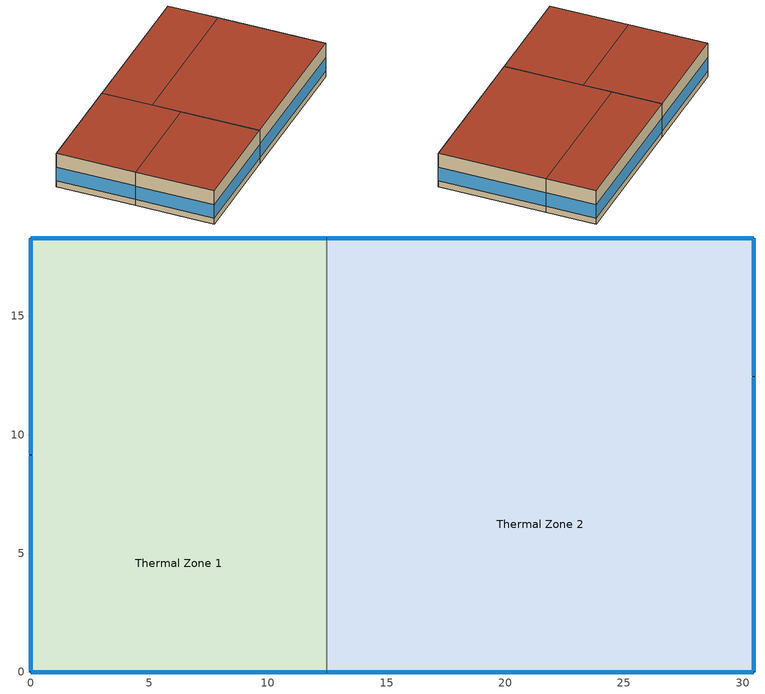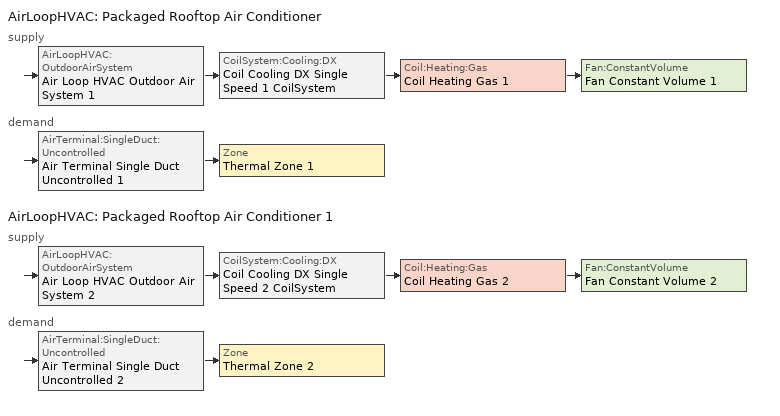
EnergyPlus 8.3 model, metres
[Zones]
Thermal Zone 1
 floor ground (ExtSlabCarpet 4in ClimateZone 1-8): 12.48,9.14 12.48,0 0,0 0,9.14 z0; 12.48,18.29 12.48,9.14 0,9.14 0,18.29 z0
 wall outside (ASHRAE 189.1-2009 ExtWall Mass ClimateZone 5): 12.48,18.29 0,18.29 0,9.14 0,0 12.48,0 z0:4.27
 wall to Thermal Zone 2 (Interior Wall): 12.48,0 12.48,9.14 12.48,12.45 12.48,18.29 z0:4.27
 window (ASHRAE 189.1-2009 ExtWindow ClimateZone 4-5): 0,18.26 0,9.17 / 0,9.12 0,0.03 z0.76:2.48; 12.45,18.29 0.03,18.29 / 0.03,0 12.45,0 z0.76:2.47
 roof outside (ASHRAE 189.1-2009 ExtRoof IEAD ClimateZone 2-5): 12.48,9.14 12.48,18.29 0,18.29 0,9.14 z4.27; 12.48,0 12.48,9.14 0,9.14 0,0 z4.27
Thermal Zone 2
 floor ground (ExtSlabCarpet 4in ClimateZone 1-8): 30.48,18.29 30.48,12.45 12.48,12.45 12.48,18.29 z0; 30.48,12.45 30.48,0 12.48,0 12.48,12.45 z0
 wall outside (ASHRAE 189.1-2009 ExtWall Mass ClimateZone 5): 12.48,0 30.48,0 30.48,12.45 30.48,18.29 12.48,18.29 z0:4.27
 window (ASHRAE 189.1-2009 ExtWindow ClimateZone 4-5): 30.48,0.03 30.48,12.42 / 12.5,0 30.45,0 / 30.45,18.29 12.5,18.29 z0.76:2.47; 30.48,12.48 30.48,18.26 z0.76:2.48
 roof outside (ASHRAE 189.1-2009 ExtRoof IEAD ClimateZone 2-5): 30.48,0 30.48,12.45 12.48,12.45 12.48,0 z4.27; 30.48,12.45 30.48,18.29 12.48,18.29 12.48,12.45 z4.27
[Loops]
AirLoopHVAC 'Packaged Rooftop Air Conditioner'
 supply: AirLoopHVAC:OutdoorAirSystem 'Air Loop HVAC Outdoor Air System 1' > CoilSystem:Cooling:DX 'Coil Cooling DX Single Speed 1 CoilSystem' > Coil:Heating:Gas 'Coil Heating Gas 1' > Fan:ConstantVolume 'Fan Constant Volume 1'
 demand: AirTerminal:SingleDuct:Uncontrolled 'Air Terminal Single Duct Uncontrolled 1' > Zone 'Thermal Zone 1'
AirLoopHVAC 'Packaged Rooftop Air Conditioner 1'
 supply: AirLoopHVAC:OutdoorAirSystem 'Air Loop HVAC Outdoor Air System 2' > CoilSystem:Cooling:DX 'Coil Cooling DX Single Speed 2 CoilSystem' > Coil:Heating:Gas 'Coil Heating Gas 2' > Fan:ConstantVolume 'Fan Constant Volume 2'
 demand: AirTerminal:SingleDuct:Uncontrolled 'Air Terminal Single Duct Uncontrolled 2' > Zone 'Thermal Zone 2'
[Building]
Building 1
[Site:Location]
Chicago Ohare Intl Ap: Latitude {deg}=41.98; Longitude {deg}=-87.92; Time Zone {hr}=-6; Elevation {m}=201
[SizingPeriod:DesignDay] Day of Month=21; Dry-Bulb Temperature Range Modifier Type=DefaultMultipliers; Barometric Pressure {Pa}=98934; Rain Indicator=No; Snow Indicator=No; Daylight Saving Time Indicator=No
Name | Month | Day Type | Maximum Dry-Bulb Temperature {C} | Daily Dry-Bulb Temperature Range {deltaC} | Humidity Condition Type | Wetbulb or DewPoint at Maximum Dry-Bulb {C} | Wind Speed {m/s} | Wind Direction {deg} | Solar Model Indicator | ASHRAE Clear Sky Optical Depth for Beam Irradiance (taub) | ASHRAE Clear Sky Optical Depth for Diffuse Irradiance (taud) | Enthalpy at Maximum Dry-Bulb {J/kg} | Sky Clearness
Chicago Ohare Intl Ap Ann Clg .4% Condns DB=>MWB | 7 | SummerDesignDay | 33.3 | 10.5 | Wetbulb | 23.7 | 5.2 | 230 | ASHRAETau | 0.455 | 2.05
Chicago Ohare Intl Ap Ann Clg .4% Condns DP=>MDB | 7 | SummerDesignDay | 28.9 | 10.5 | Dewpoint | 23.8 | 5.2 | 230 | ASHRAETau | 0.455 | 2.05
Chicago Ohare Intl Ap Ann Clg .4% Condns Enth=>MDB | 7 | SummerDesignDay | 31.4 | 10.5 | Enthalpy |  | 5.2 | 230 | ASHRAETau | 0.455 | 2.05 | 79200
Chicago Ohare Intl Ap Ann Clg .4% Condns WB=>MDB | 7 | SummerDesignDay | 31.2 | 10.5 | Wetbulb | 25.5 | 5.2 | 230 | ASHRAETau | 0.455 | 2.05
Chicago Ohare Intl Ap Ann Htg 99.6% Condns DB | 1 | WinterDesignDay | -20 | 0 | Wetbulb | -20 | 4.9 | 270 | ASHRAEClearSky |  |  |  | 0
Chicago Ohare Intl Ap Ann Htg Wind 99.6% Condns WS=>MCDB | 1 | WinterDesignDay | -3.5 | 0 | Wetbulb | -3.5 | 12.4 | 270 | ASHRAEClearSky |  |  |  | 0
Chicago Ohare Intl Ap Ann Hum_n 99.6% Condns DP=>MCDB | 1 | WinterDesignDay | -19.2 | 0 | Dewpoint | -25.7 | 4.9 | 270 | ASHRAEClearSky |  |  |  | 0
[Material] Thermal Absorptance=0.9
Name | Roughness | Thickness {m} | Conductivity {W/m-K} | Density {kg/m3} | Specific Heat {J/kg-K} | Solar Absorptance | Visible Absorptance
1/2IN Gypsum | Smooth | 0.0127 | 0.16 | 784.9 | 830 | 0.4 | 0.4
1IN Stucco | Smooth | 0.0253 | 0.6918 | 1858 | 837 | 0.92 | 0.92
8IN Concrete HW | MediumRough | 0.2033 | 1.7296 | 2243 | 837 | 0.65 | 0.65
G01a 19mm gypsum board | MediumSmooth | 0.019 | 0.16 | 800 | 1090 | 0.4 | 0.4
MAT-CC05 4 HW CONCRETE | Rough | 0.1016 | 1.311 | 2240 | 836.8 | 0.85 | 0.85
Metal Decking | MediumSmooth | 0.0015 | 45.006 | 7680 | 418.4 | 0.6 | 0.6
Roof Insulation [21] | MediumRough | 0.2105 | 0.049 | 265 | 836.8 | 0.7 | 0.7
Roof Membrane | VeryRough | 0.0095 | 0.16 | 1121.29 | 1460 | 0.7 | 0.7
Wall Insulation [40] | MediumRough | 0.0794 | 0.0432 | 91 | 837 | 0.5 | 0.5
[Material:AirGap]
F04 Wall air space resistance: Thermal Resistance {m2-K/W}=0.15
[Material:NoMass]
CP02 CARPET PAD: Roughness=Smooth; Thermal Resistance {m2-K/W}=0.1; Thermal Absorptance=0.9; Solar Absorptance=0.8; Visible Absorptance=0.8
[WindowMaterial:Glazing]
Theoretical Glass [207]: Optical Data Type=SpectralAverage; Thickness {m}=0.003; Solar Transmittance at Normal Incidence=0.3311; Front Side Solar Reflectance at Normal Incidence=0.6189; Back Side Solar Reflectance at Normal Incidence=0; Visible Transmittance at Normal Incidence=0.44; Front Side Visible Reflectance at Normal Incidence=0.51; Back Side Visible Reflectance at Normal Incidence=0; Infrared Transmittance at Normal Incidence=0; Front Side Infrared Hemispherical Emissivity=0.9; Back Side Infrared Hemispherical Emissivity=0.9; Conductivity {W/m-K}=0.0133; Dirt Correction Factor for Solar and Visible Transmittance=1; Solar Diffusing=No
[Construction]
ASHRAE 189.1-2009 ExtRoof IEAD ClimateZone 2-5: Roof Membrane, Roof Insulation [21], Metal Decking
ASHRAE 189.1-2009 ExtWall Mass ClimateZone 5: 1IN Stucco, 8IN Concrete HW, Wall Insulation [40], 1/2IN Gypsum
ASHRAE 189.1-2009 ExtWindow ClimateZone 4-5: Theoretical Glass [207]
ExtSlabCarpet 4in ClimateZone 1-8: MAT-CC05 4 HW CONCRETE, CP02 CARPET PAD
Interior Wall: G01a 19mm gypsum board, F04 Wall air space resistance, G01a 19mm gypsum board
[Zone] Part of Total Floor Area=Yes
Thermal Zone 1; Thermal Zone 2
[InternalMass] Construction=Interior Wall
Name | Zone | Surface Area {m2}
Merged Surface 17 - Surface 3 | Thermal Zone 1 | 53.2375
Merged Surface 23 - Surface 9 | Thermal Zone 2 | 76.8267
[ZoneControl:Thermostat] Control Object Type 1=ThermostatSetpoint:DualSetpoint
Name | Zone or ZoneList | Control Type Schedule | Control Name 1
Thermal Zone 1 Thermostat | Thermal Zone 1 | Thermal Zone 1 Thermostat Schedule | 189.1-2009 - Office - PrintRoom - CZ4-8 Thermostat
Thermal Zone 2 Thermostat | Thermal Zone 2 | Thermal Zone 2 Thermostat Schedule | 189.1-2009 - Office - PrintRoom - CZ4-8 Thermostat 1
[ThermostatSetpoint:DualSetpoint] Heating Setpoint Temperature Schedule=Medium Office HtgSetp; Cooling Setpoint Temperature Schedule=Medium Office ClgSetp
189.1-2009 - Office - PrintRoom - CZ4-8 Thermostat; 189.1-2009 - Office - PrintRoom - CZ4-8 Thermostat 1
[AirTerminal:SingleDuct:Uncontrolled] Availability Schedule=Always On Discrete; Maximum Air Flow Rate {m3/s}=AutoSize
Air Terminal Single Duct Uncontrolled 1; Air Terminal Single Duct Uncontrolled 2
[Zone equipment]
Thermal Zone 1: Air Terminal Single Duct Uncontrolled 1
Thermal Zone 2: Air Terminal Single Duct Uncontrolled 2
[Sizing:Zone] Zone Cooling Design Supply Air Temperature Input Method=SupplyAirTemperature; Zone Cooling Design Supply Air Temperature {C}=14; Zone Heating Design Supply Air Temperature Input Method=SupplyAirTemperature; Zone Heating Design Supply Air Temperature {C}=40; Zone Cooling Design Supply Air Humidity Ratio {kgWater/kgDryAir}=0.0085; Zone Heating Design Supply Air Humidity Ratio {kgWater/kgDryAir}=0.008; Cooling Design Air Flow Method=DesignDay; Cooling Design Air Flow Rate {m3/s}=0; Cooling Minimum Air Flow per Zone Floor Area {m3/s-m2}=0.000762; Cooling Minimum Air Flow {m3/s}=0; Cooling Minimum Air Flow Fraction=0; Heating Design Air Flow Method=DesignDay; Heating Design Air Flow Rate {m3/s}=0; Heating Maximum Air Flow per Zone Floor Area {m3/s-m2}=0.002032; Heating Maximum Air Flow {m3/s}=0.141576; Heating Maximum Air Flow Fraction=0.3
Name | Design Specification Outdoor Air Object | Design Specification Zone Air Distribution Object
Thermal Zone 1 | 189.1-2009 - Office - OpenOffice - CZ4-8 Ventilation | Thermal Zone 1 Design Spec Zone Air Dist
Thermal Zone 2 | 189.1-2009 - Office - ClosedOffice - CZ4-8 Ventilation | Thermal Zone 2 Design Spec Zone Air Dist
[DesignSpecification:ZoneAirDistribution] Zone Air Distribution Effectiveness in Cooling Mode=1; Zone Air Distribution Effectiveness in Heating Mode=1
Thermal Zone 1 Design Spec Zone Air Dist; Thermal Zone 2 Design Spec Zone Air Dist
[Controller:MechanicalVentilation] Availability Schedule=Always On Discrete; Demand Controlled Ventilation=No; System Outdoor Air Method=ZoneSum
Name | Zone Name 1 | Design Specification Outdoor Air Object Name 1 | Design Specification Zone Air Distribution Object Name 1
Controller Mechanical Ventilation 1 | Thermal Zone 1 | 189.1-2009 - Office - OpenOffice - CZ4-8 Ventilation | Thermal Zone 1 Design Spec Zone Air Dist
Controller Mechanical Ventilation 2 | Thermal Zone 2 | 189.1-2009 - Office - ClosedOffice - CZ4-8 Ventilation | Thermal Zone 2 Design Spec Zone Air Dist
[DesignSpecification:OutdoorAir] Outdoor Air Method=Sum; Outdoor Air Flow per Person {m3/s-person}=0.00943895; Outdoor Air Flow per Zone Floor Area {m3/s-m2}=0; Outdoor Air Flow per Zone {m3/s}=0; Outdoor Air Flow Air Changes per Hour {1/hr}=0
189.1-2009 - Office - OpenOffice - CZ4-8 Ventilation; 189.1-2009 - Office - ClosedOffice - CZ4-8 Ventilation
[AirLoopHVAC] Design Supply Air Flow Rate {m3/s}=AutoSize
Packaged Rooftop Air Conditioner; Packaged Rooftop Air Conditioner 1
[Sizing:System] Type of Load to Size On=Sensible; Design Outdoor Air Flow Rate {m3/s}=Autosize; Central Heating Maximum System Air Flow Ratio=1; Preheat Design Temperature {C}=7; Preheat Design Humidity Ratio {kgWater/kgDryAir}=0.008; Precool Design Temperature {C}=12.8; Precool Design Humidity Ratio {kgWater/kgDryAir}=0.008; Central Cooling Design Supply Air Temperature {C}=12.8; Central Heating Design Supply Air Temperature {C}=40; Type of Zone Sum to Use=NonCoincident; 100% Outdoor Air in Cooling=Yes; 100% Outdoor Air in Heating=Yes; Central Cooling Design Supply Air Humidity Ratio {kgWater/kgDryAir}=0.0085; Central Heating Design Supply Air Humidity Ratio {kgWater/kgDryAir}=0.008; Cooling Supply Air Flow Rate Method=DesignDay; Cooling Supply Air Flow Rate {m3/s}=0; Cooling Supply Air Flow Rate Per Floor Area {m3/s-m2}=0.00996765; Cooling Fraction of Autosized Cooling Supply Air Flow Rate=1; Cooling Supply Air Flow Rate Per Unit Cooling Capacity {m3/s-W}=3.94755e-05; Heating Supply Air Flow Rate Method=DesignDay; Heating Supply Air Flow Rate {m3/s}=0; Heating Supply Air Flow Rate Per Floor Area {m3/s-m2}=0.00996765; Heating Fraction of Autosized Heating Supply Air Flow Rate=1; Heating Fraction of Autosized Cooling Supply Air Flow Rate=1; Heating Supply Air Flow Rate Per Unit Heating Capacity {m3/s-W}=3.15882e-05; System Outdoor Air Method=ZoneSum; Zone Maximum Outdoor Air Fraction=1; Cooling Design Capacity Method=CoolingDesignCapacity; Cooling Design Capacity {W}=Autosize; Cooling Design Capacity Per Floor Area {W/m2}=234.7; Fraction of Autosized Cooling Design Capacity=1; Heating Design Capacity Method=HeatingDesignCapacity; Heating Design Capacity {W}=Autosize; Heating Design Capacity Per Floor Area {W/m2}=157; Fraction of Autosized Heating Design Capacity=1; Central Cooling Capacity Control Method=OnOff
Packaged Rooftop Air Conditioner; Packaged Rooftop Air Conditioner 1
[AvailabilityManager:Scheduled] Schedule=Always On Discrete
Packaged Rooftop Air Conditioner Availability Manager; Air Loop HVAC Outdoor Air System 1 Availability Manager; Packaged Rooftop Air Conditioner 1 Availability Manager; Air Loop HVAC Outdoor Air System 2 Availability Manager
[Controller:OutdoorAir] Minimum Outdoor Air Flow Rate {m3/s}=Autosize; Maximum Outdoor Air Flow Rate {m3/s}=Autosize; Economizer Control Action Type=ModulateFlow; Economizer Maximum Limit Dry-Bulb Temperature {C}=28; Economizer Maximum Limit Enthalpy {J/kg}=64000; Economizer Minimum Limit Dry-Bulb Temperature {C}=-100; Lockout Type=NoLockout; Minimum Limit Type=FixedMinimum; High Humidity Control=No; Control High Indoor Humidity Based on Outdoor Humidity Ratio=Yes; Heat Recovery Bypass Control Type=BypassWhenWithinEconomizerLimits
Name | Mechanical Ventilation Controller | Economizer Control Type
Controller Outdoor Air 1 | Controller Mechanical Ventilation 1
Controller Outdoor Air 2 | Controller Mechanical Ventilation 2 | DifferentialDryBulb
[SetpointManager:MixedAir] Control Variable=Temperature
Node 10 OS Default SPM; Node 11 OS Default SPM; Node 12 OS Default SPM; Node 21 OS Default SPM; Node 22 OS Default SPM; Node 23 OS Default SPM
[CoilSystem:Cooling:DX] Availability Schedule=Always On Discrete
Name | Cooling Coil
Coil Cooling DX Single Speed 1 CoilSystem | Coil Cooling DX Single Speed 1
Coil Cooling DX Single Speed 2 CoilSystem | Coil Cooling DX Single Speed 2
[Coil:Cooling:DX:SingleSpeed] Availability Schedule=Always On Discrete; Gross Rated Total Cooling Capacity {W}=Autosize; Gross Rated Sensible Heat Ratio=Autosize; Gross Rated Cooling COP {W/W}=3; Rated Air Flow Rate {m3/s}=Autosize; Rated Evaporator Fan Power Per Volume Flow Rate {W/(m3/s)}=773.3; Condenser Type=AirCooled; Evaporative Condenser Effectiveness=0; Crankcase Heater Capacity {W}=0; Maximum Outdoor Dry-Bulb Temperature for Crankcase Heater Operation {C}=0; Basin Heater Capacity {W/K}=0; Basin Heater Setpoint Temperature {C}=10
Name | Total Cooling Capacity Function of Temperature Curve | Total Cooling Capacity Function of Flow Fraction Curve | Energy Input Ratio Function of Temperature Curve | Energy Input Ratio Function of Flow Fraction Curve | Part Load Fraction Correlation Curve
Coil Cooling DX Single Speed 1 | Curve Biquadratic 1 | Curve Quadratic 1 | Curve Biquadratic 2 | Curve Quadratic 2 | Curve Quadratic 3
Coil Cooling DX Single Speed 2 | Curve Biquadratic 3 | Curve Quadratic 4 | Curve Biquadratic 4 | Curve Quadratic 5 | Curve Quadratic 6
[Coil:Heating:Gas] Availability Schedule=Always On Discrete; Gas Burner Efficiency=0.8; Nominal Capacity {W}=AutoSize; Parasitic Electric Load {W}=0; Parasitic Gas Load {W}=0
Coil Heating Gas 1; Coil Heating Gas 2
[Fan:ConstantVolume] Availability Schedule=Always On Discrete; Fan Total Efficiency=0.7; Pressure Rise {Pa}=500; Maximum Flow Rate {m3/s}=AutoSize; Motor Efficiency=0.9; Motor In Airstream Fraction=1
Fan Constant Volume 1; Fan Constant Volume 2
[SetpointManager:SingleZone:Reheat] Control Variable=Temperature; Minimum Supply Air Temperature {C}=-99; Maximum Supply Air Temperature {C}=99
Name | Control Zone
Setpoint Manager Single Zone Reheat 1 | Thermal Zone 1
Setpoint Manager Single Zone Reheat 2 | Thermal Zone 2
[Schedule:Compact]
Thermal Zone 1 Thermostat Schedule; Thermal Zone 2 Thermostat Schedule: Through: 12/31, For: AllDays, Until: 24:00, 4
[Schedule:Day:Interval]
Medium Office HtgSetp Rule 1 Day Schedule; Medium Office HtgSetp Summer Design Day: No, 24:00, 15.6
Medium Office HtgSetp Default Schedule: No, 06:00, 15.6, 22:00, 21, 24:00, 15.6
Medium Office HtgSetp Rule 2 Day Schedule: No, 06:00, 15.6, 18:00, 21, 24:00, 15.6
Medium Office HtgSetp Winter Design Day: No, 24:00, 21
Medium Office ClgSetp Rule 1 Day Schedule; Medium Office ClgSetp Winter Design Day: No, 24:00, 26.7
Medium Office ClgSetp Default Schedule; Medium Office ClgSetp Summer Design Day: No, 06:00, 26.7, 22:00, 24, 24:00, 26.7
Medium Office ClgSetp Rule 2 Day Schedule: No, 06:00, 26.7, 18:00, 24, 24:00, 26.7
[Schedule:Week:Daily]
Schedule:Week:Daily {8c2c1596-80f2-4144-85e2-0158066eeb0e}: Medium Office HtgSetp Rule 1 Day Schedule, Medium Office HtgSetp Default Schedule, Medium Office HtgSetp Default Schedule, Medium Office HtgSetp Default Schedule, Medium Office HtgSetp Default Schedule, Medium Office HtgSetp Default Schedule, Medium Office HtgSetp Rule 2 Day Schedule, Medium Office HtgSetp Default Schedule, Medium Office HtgSetp Summer Design Day, Medium Office HtgSetp Winter Design Day, Medium Office HtgSetp Default Schedule, Medium Office HtgSetp Default Schedule
Schedule:Week:Daily {8f0686c5-7b34-4bda-8ed8-062bd278df9d}: Medium Office ClgSetp Rule 1 Day Schedule, Medium Office ClgSetp Default Schedule, Medium Office ClgSetp Default Schedule, Medium Office ClgSetp Default Schedule, Medium Office ClgSetp Default Schedule, Medium Office ClgSetp Default Schedule, Medium Office ClgSetp Rule 2 Day Schedule, Medium Office ClgSetp Default Schedule, Medium Office ClgSetp Summer Design Day, Medium Office ClgSetp Winter Design Day, Medium Office ClgSetp Default Schedule, Medium Office ClgSetp Default Schedule
[Schedule:Year]
Medium Office HtgSetp: Schedule:Week:Daily {8c2c1596-80f2-4144-85e2-0158066eeb0e}, 1, 1, 12, 31
Medium Office ClgSetp: Schedule:Week:Daily {8f0686c5-7b34-4bda-8ed8-062bd278df9d}, 1, 1, 12, 31
[Schedule:Constant]
Always On Discrete: Hourly Value=1
[Curve:Biquadratic] Minimum Value of x {BasedOnField A2}=17; Maximum Value of x {BasedOnField A2}=22; Minimum Value of y {BasedOnField A3}=13; Maximum Value of y {BasedOnField A3}=46
Name | Coefficient1 Constant | Coefficient2 x | Coefficient3 x**2 | Coefficient4 y | Coefficient5 y**2 | Coefficient6 x*y
Curve Biquadratic 1; Curve Biquadratic 3 | 0.942588 | 0.00954335 | 0.00068377 | -0.0110427 | 5.249e-06 | -9.72e-06
Curve Biquadratic 2; Curve Biquadratic 4 | 0.342414 | 0.034885 | -0.0006237 | 0.00497722 | 0.000437951 | -0.000728028
[Curve:Quadratic]
Name | Coefficient1 Constant | Coefficient2 x | Coefficient3 x**2 | Minimum Value of x {BasedOnField A2} | Maximum Value of x {BasedOnField A2}
Curve Quadratic 1; Curve Quadratic 4 | 0.8 | 0.2 | 0 | 0.5 | 1.5
Curve Quadratic 2; Curve Quadratic 5 | 1.1552 | -0.1808 | 0.0256 | 0.5 | 1.5
Curve Quadratic 3; Curve Quadratic 6 | 0.85 | 0.15 | 0 | 0 | 1
